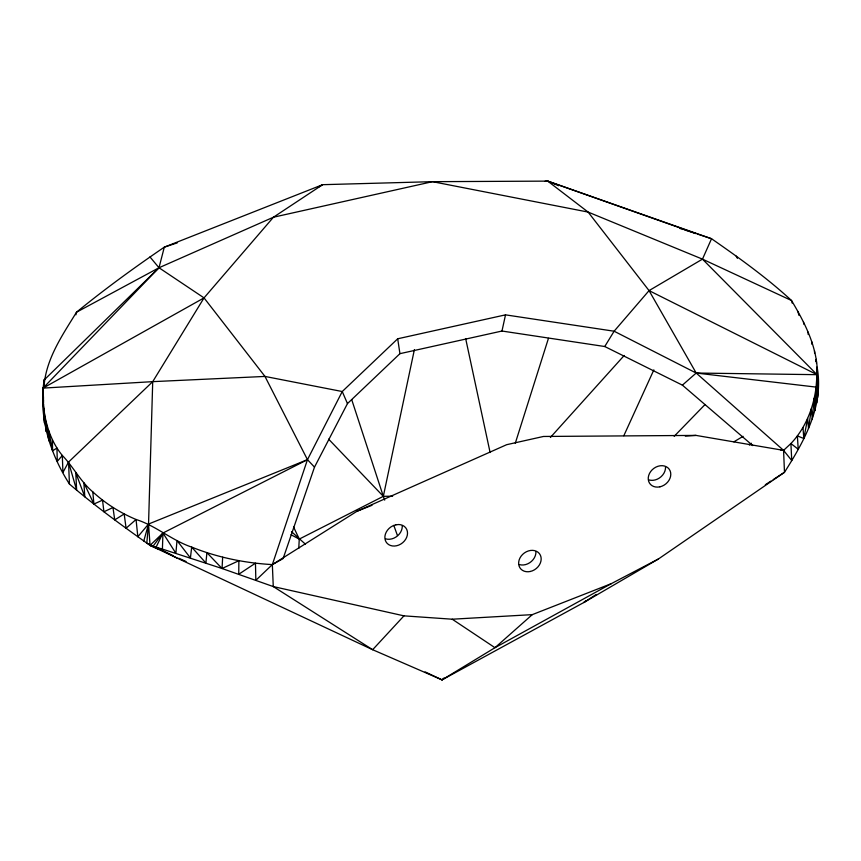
<?xml version="1.0" encoding="UTF-8"?>
<svg xmlns="http://www.w3.org/2000/svg" width="861" height="861" viewBox="0 0 861 861"><rect width="100%" height="100%" fill="white"/><g stroke="black" fill="none" stroke-linecap="round" stroke-linejoin="round"><path stroke-width="1.29" d="M44.331 384.953L44.18 379.949L44.148 385.125C46.419 358.219 62.713 334.681 76.5 312.22C104.676 289.102 134.23 267.696 164.311 247.15L322.627 184.684L432.513 181.671L547.736 181.122L711.541 238.734C739.201 257.966 766.72 277.662 791.528 300.521C803.733 321.013 815.335 343.098 817.132 367.313C824.149 405.725 804.282 441.069 784.479 472.312L658.396 559.004L583.801 602.528L442.027 679.878L372.652 649.711L150.04 545.39C122.477 525.899 95.119 506.01 69.44 484.054C49.809 453.284 38.336 416.584 44.18 379.949L158.994 267.749L273.432 217.22L322.627 184.684L318.021 187.375M282.892 558.724L272.345 564.601C244.761 563.04 217.359 557.411 191.691 547.112C171.823 540.417 155.959 525.727 136.049 519.484C120.185 512.812 105.451 503.545 92.794 491.868C80.493 481.514 73.368 466.834 62.326 455.458L57.289 461.388L56.944 448.043L52.586 450.809L48.743 430.855L48.873 440.821L45.967 421.169L46.171 431.533L44.094 410.772L44.481 423.085L43.125 399.73C44.062 419.598 49.529 439.853 62.326 455.458L62.918 472.495L68.546 462.066L152.72 381.649L204.035 297.895L273.432 217.22L432.513 181.671L588.106 212.075L702.468 259.139L817.035 374.675L816.088 387.095L817.853 396.178L817.132 367.313L817.261 377.495M283.344 557.917L314.502 467.125L347.467 403.594L399.935 353.667L501.974 331.033L604.756 346.52L682.396 385.147L696.194 373.039L816.088 387.095C813.57 407.856 805.487 428.272 790.904 443.533L791.743 460.538L783.575 450.368L696.194 373.039L614.119 331.216L505.515 314.857L397.696 338.782L342.248 391.529L264.973 376.429L152.72 381.649L148.544 524.048L146.79 543.14L172.652 555.496M658.396 559.004L611.245 583.683L532.292 614.636L452.229 619.21L403.96 615.852L273.271 586.567L222.052 568.508L162.406 549.092L162.955 533.024L307.463 459.666L342.248 391.529L347.467 403.594M43.588 408.986L43.76 415.508L43.922 408.641M298.767 548.414L299.262 539.094L293.558 526.954M817.692 397.75L816.088 387.095L815.044 410.471L814.226 398.159L812.267 418.995L811.417 408.631L808.511 428.38L807.661 418.446L803.808 438.497L797.383 435.914L798.212 449.238L790.904 443.533L783.575 450.368L696.011 435.408L543.474 436.462L506.655 444.696L357.046 511.24L272.345 564.601L255.846 580.303L255.459 563.18L238.745 574.265L238.874 560.715L222.052 568.508L222.655 557.218M414.399 349.577L383.328 496.334L384.695 500.123M501.974 331.033L505.515 314.857M75.908 314.814L76.5 312.22L158.994 267.749L164.311 247.15L177.226 242.888M815.744 361.329L816.282 359.338L816.476 363.288M143.776 540.999L148.544 524.048L307.463 459.666L314.502 467.125M515.287 443.254L548.457 338.33M604.756 346.52L614.119 331.216L649.054 290.609L702.468 259.139L711.541 238.734L697.281 234.009M623.816 435.741L653.854 369.886M69.44 484.054L68.546 462.066L76.64 490.167L75.79 472.797L84.808 496.851L83.872 482.741L93.924 504.062L102.513 500.144L103.933 511.768L112.974 507.516L114.728 519.893L124.178 513.963L126.093 528.256L136.049 519.484L137.835 536.747L148.544 524.048L150.04 545.39L153.021 546.261L162.955 533.024L175.881 553.289L177 540.547L190.421 557.95L191.691 547.112L205.887 563.04L206.92 552.676L222.052 568.508M550.405 437.453L624.203 355.475M403.96 615.852L372.652 649.711L273.271 586.567L272.345 564.601L307.463 459.666L264.973 376.429L204.035 297.895L158.994 267.749L149.986 256.944M43.491 405.068L43.05 388.107L158.994 267.749M674.174 436.312L705.041 404.541M425.108 671.881L442.027 679.878L443.964 678.016M532.292 614.636L494.978 647.698L442.027 679.878M585.824 600.741L583.801 602.528L596.21 594.477M749.382 444.997L751.427 443.254M765.311 484.743L770.95 481.084M773.21 479.62L784.479 472.312L783.575 450.368L780.905 450.174M733.873 441.844L743.065 436.344M43.47 402.744L43.05 388.107L204.035 297.895M611.245 583.683L494.978 647.698L452.229 619.21M357.046 511.24L372.017 505.289M685.291 436.086L696.011 435.408M43.491 401.226L43.05 388.107L152.72 381.649M545.067 181.24L547.736 181.122L696.022 233.568L684.624 229.952M392.648 496.184L383.328 496.334L299.262 539.094L290.975 534.735M817.552 381.143L817.842 384.781L817.035 374.675L696.194 373.039L649.054 290.609L588.106 212.075L547.736 181.122L558.638 185.728M153.021 546.261L162.406 549.092M679.716 228.369L683.365 229.543M158.026 548.952L150.04 545.39L162.955 533.024L156.089 547.187L177.237 558.132M178.744 558.229L186.062 561.501M702.468 259.139L791.528 300.521L792.185 303.094M649.054 290.609L817.035 374.675L817.95 390.345M305.483 544.249L291.513 531.678M682.396 385.147L752.772 445.6M328.622 439.153L383.328 496.334L351.708 399.622M736.198 256.115L737.425 258.343M393.8 525.393L397.438 535.499M797.921 311.434L798.911 315.32M803.431 321.96L804.023 324.446M465.661 338.599L490.113 452.531M397.696 338.782L399.935 353.667M817.466 399.407L816.088 387.095L816.885 402.862M92.794 491.868L93.924 504.062M802.99 427.54L803.808 438.497M811.74 341.677L811.901 344.282M808.048 332.066L808.199 334.509M814.484 350.771L814.624 353.29M816.658 367.249L816.981 373.846M817.035 374.675L817.928 393.165M43.05 388.107L43.48 398.374M43.62 408.071L43.728 412.064M52.403 439.831L52.586 450.809M44.18 379.949L44.18 385.071M402.259 525.996A12.129 9.858 -37.8 0 1 385.642 538.857M665.531 467.114A12.076 9.815 -37.8 0 1 648.99 479.921M535.929 551.783A12.076 9.815 -37.8 0 1 519.387 564.579M395.909 524.812L392.853 525.834A12.129 9.858 -37.8 0 0 387.159 543.366A12.129 9.858 -37.8 0 0 405.703 539.223A12.129 9.858 -37.8 0 0 398.718 524.521L395.909 524.812M530.322 571.478A12.076 9.815 -37.8 0 0 539.449 553.666A12.076 9.815 -37.8 0 0 519.936 558.036A12.076 9.815 -37.8 0 0 530.322 571.478M659.924 486.82A12.076 9.815 -37.8 0 0 669.062 469.008A12.076 9.815 -37.8 0 0 649.538 473.367A12.076 9.815 -37.8 0 0 659.924 486.82"/></g></svg>
